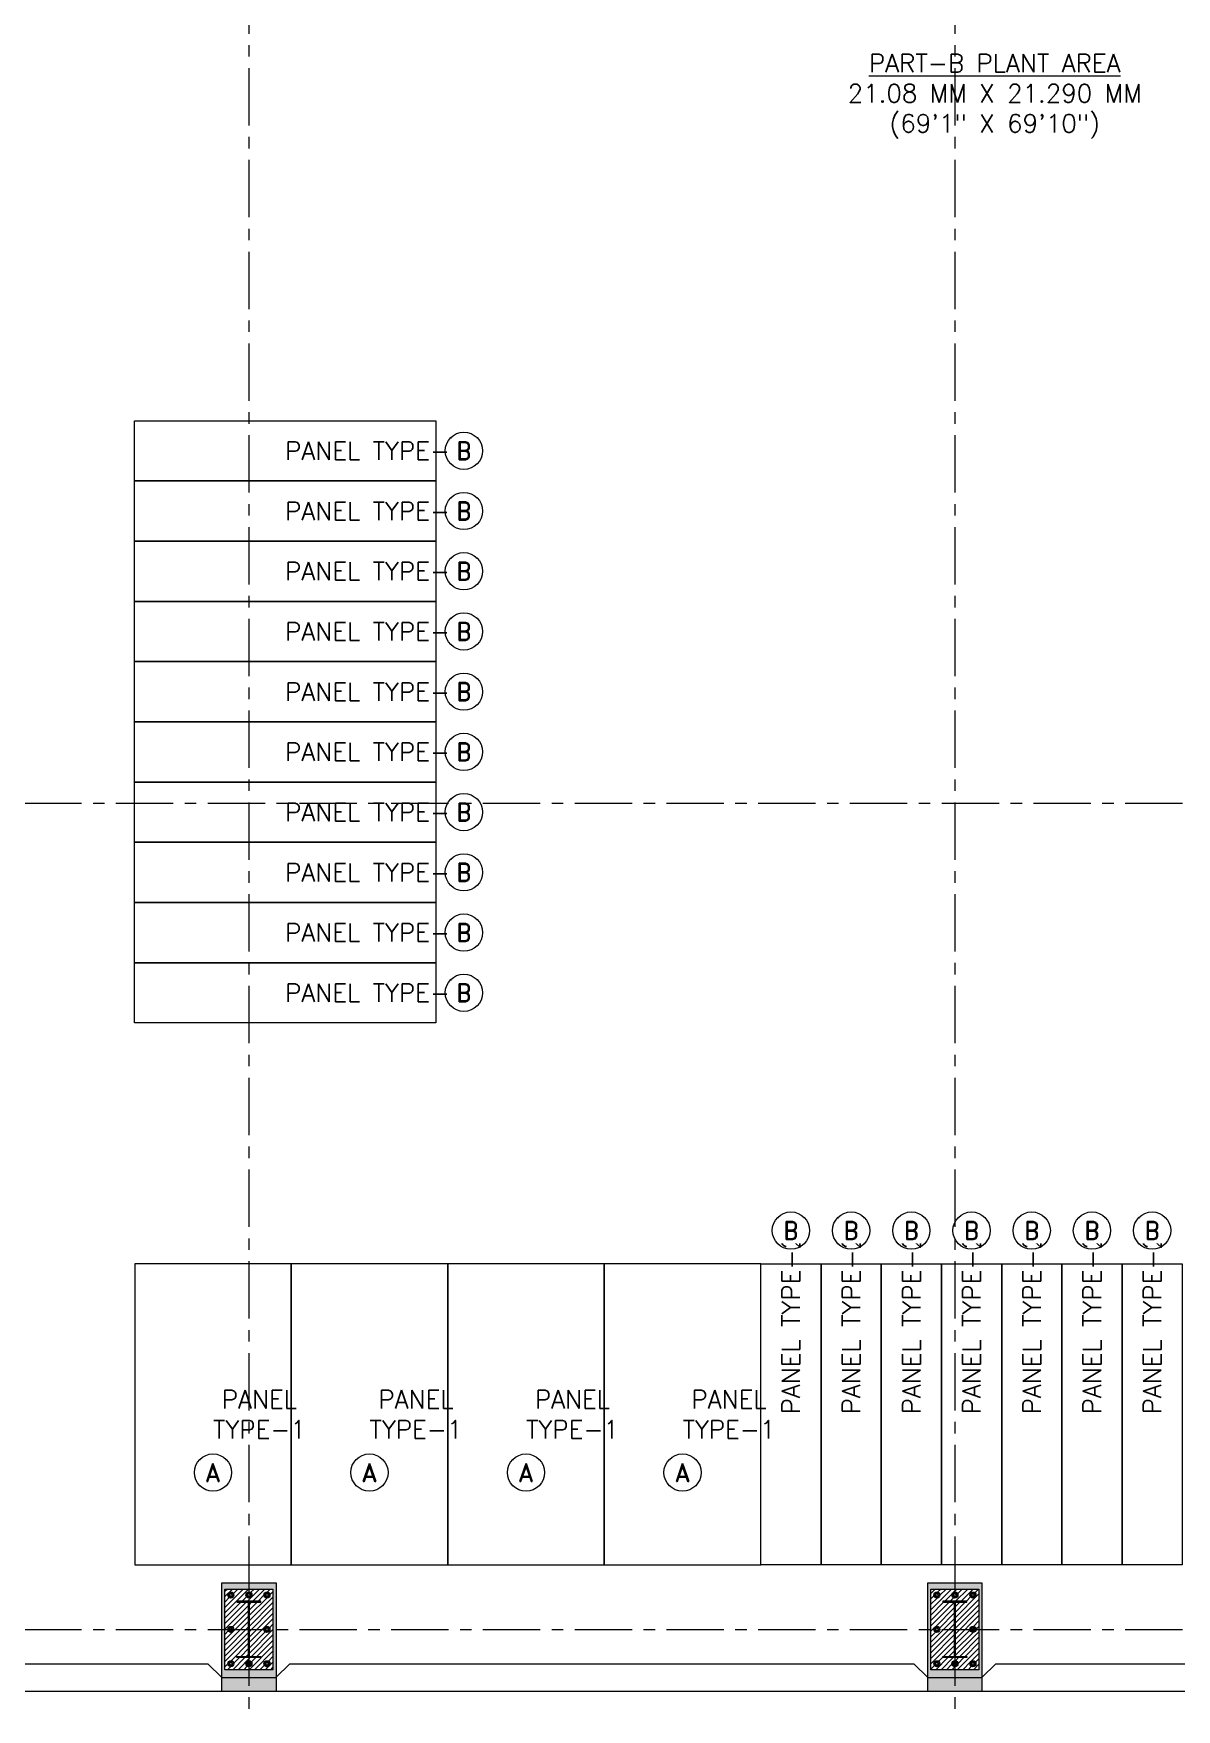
# Model space of a CAD drawing. Header units: millimetres. Extents: x 5227 to 261376, y 53707 to 123566.
# Drawn here: x 70425 to 79918, y 90789 to 104703 of the extents above; entities that cross this region are included whole.
import ezdxf

# ---------------------------------------------------------------- set-up
doc = ezdxf.new("R2010")
doc.units = ezdxf.units.MM
doc.linetypes.add('CENTERX2', pattern=[101.6, 63.5, -12.7, 12.7, -12.7])
doc.layers.get('0').update_dxf_attribs({"lineweight": 0})
for name, color, linetype, lineweight in [('PV_COLUMN_LINE', 4, 'Continuous', 0), ('PV_DIMENTION_SECOND_ROMANS', 7, 'Continuous', 0), ('PV_EXTRA_LINE', 252, 'Continuous', 0), ('PV_MASONRY', 10, 'Continuous', 0), ('PV_STEEL_I SECTION', 5, 'Continuous', 0), ('PV_STEEL_PLATE', 4, 'Continuous', 0), ('PV_TEXT_ROMAND', 1, 'Continuous', 0), ('PV_TEXT_ROMANS', 7, 'Continuous', 0)]:
    doc.layers.add(name, color=color, linetype=linetype, lineweight=lineweight)
doc.layers.add('PV_GRID_LINE', color=252, linetype='CENTERX2', lineweight=0, transparency=0.5)
doc.layers.add('PV_HATCH', color=252, linetype='Continuous', lineweight=0, transparency=0.5)
doc.styles.add('PV_ROMAND', font='romand.shx')
doc.styles.add('PV_ROMANS', font='romans.shx')

# ---------------------------------------------------------------- blocks, each defined once
blk = doc.blocks.new('PANEL TYPE-2 BLOCK')
at = {"color": 252}
blk.add_lwpolyline([(85528, 106076), (88028, 106076), (88028, 105576), (85528, 105576)], close=True, dxfattribs=at)
at = {"layer": 'PV_TEXT_ROMANS', "insert": (86778, 105901), "char_height": 150, "attachment_point": 1, "style": 'PV_ROMANS'}
blk.add_mtext('\\pxr0.05385,qc;PANEL TYPE-2', dxfattribs=at)
blk = doc.blocks.new('PANEL TYPE-1 BLOCK')
at = {"color": 252}
blk.add_lwpolyline([(142191, 110236), (143491, 110236), (143491, 112736), (142191, 112736)], close=True, dxfattribs=at)
at = {"layer": 'PV_TEXT_ROMANS', "insert": (142841, 111686), "char_height": 150, "attachment_point": 1, "style": 'PV_ROMANS'}
blk.add_mtext('\\pxr0.05385,qc;PANEL \\PTYPE-1', dxfattribs=at)
blk = doc.blocks.new('*U752')
at = {"layer": 'PV_EXTRA_LINE', "linetype": 'CENTERX2', "ltscale": 10}
blk.add_line((0, -300), (0, -33709), dxfattribs=at)
at = {"layer": 'PV_TEXT_ROMANS', "color": 7, "style": 'PV_ROMANS'}
blk.add_attdef('1', (-101, 132), '', height=200, dxfattribs=at)
blk = doc.blocks.new('*U753')
at = {"layer": 'PV_EXTRA_LINE', "linetype": 'CENTERX2', "ltscale": 10}
blk.add_line((0, -300), (0, -33709), dxfattribs=at)
at = {"layer": 'PV_TEXT_ROMANS', "color": 7, "style": 'PV_ROMANS'}
blk.add_attdef('1', (-101, 132), '', height=200, dxfattribs=at)
blk = doc.blocks.new('*U324')
at = {"layer": 'PV_EXTRA_LINE', "linetype": 'CENTERX2', "ltscale": 10}
blk.add_line((0, -300), (0, -47023), dxfattribs=at)
at = {"layer": 'PV_TEXT_ROMANS', "color": 7, "style": 'PV_ROMANS'}
blk.add_attdef('1', (-80, 132), '', height=200, dxfattribs=at)
blk = doc.blocks.new('*U323')
at = {"layer": 'PV_EXTRA_LINE', "linetype": 'CENTERX2', "ltscale": 10}
blk.add_line((0, -300), (0, -47023), dxfattribs=at)
at = {"layer": 'PV_TEXT_ROMANS', "color": 7, "style": 'PV_ROMANS'}
blk.add_attdef('1', (-80, 132), '', height=200, dxfattribs=at)
blk = doc.blocks.new('G$C8B689587')
at = {"color": 0}
blk.add_lwpolyline([(-18, -10), (0, -21), (18, -10), (18, 10), (0, 21), (-18, 10)], close=True, dxfattribs=at)
for radius in [25, 12]:
    blk.add_circle((0, 0), radius, dxfattribs=at)
at = {"color": 8}
blk.add_circle((0, 0), 18, dxfattribs=at)
blk.add_arc((0, 0), 10.7, 260.6127, 197.7322, dxfattribs=at)
blk = doc.blocks.new('TYP. BASE PLATE2')
at = {"layer": 'PV_HATCH'}
h = blk.add_hatch(dxfattribs=at)
h.set_pattern_fill('ANSI31', color=252, scale=10)
h.paths.add_polyline_path([(21464, 21026), (21464, 20356), (21864, 20356), (21864, 21026)])
h.paths.add_polyline_path([(21839, 20976, 1), (21789, 20976, 1)], flags=16)
h.paths.add_polyline_path([(21689, 20976, 1), (21639, 20976, 1)], flags=16)
h.paths.add_polyline_path([(21539, 20976, 1), (21489, 20976, 1)], flags=16)
h.paths.add_polyline_path([(21539, 20691, 1), (21489, 20691, 1)], flags=16)
h.paths.add_polyline_path([(21839, 20691, 1), (21789, 20691, 1)], flags=16)
h.paths.add_polyline_path([(21839, 20406, 1), (21789, 20406, 1)], flags=16)
h.paths.add_polyline_path([(21689, 20406, 1), (21639, 20406, 1)], flags=16)
h.paths.add_polyline_path([(21539, 20406, 1), (21489, 20406, 1)], flags=16)
h.paths.add_polyline_path([(21564, 20916), (21564, 20926), (21764, 20926), (21764, 20916), (21667, 20916), (21667, 20466), (21764, 20466), (21764, 20456), (21564, 20456), (21564, 20466), (21662, 20466), (21662, 20916)], flags=16)
h.paths.add_polyline_path([(21805, 20961), (21796, 20966), (21796, 20976), (21796, 20987), (21805, 20992), (21814, 20997), (21823, 20992), (21832, 20987), (21832, 20976), (21832, 20966), (21823, 20961), (21814, 20955)], flags=0)
h.paths.add_polyline_path([(21655, 20961), (21646, 20966), (21646, 20976), (21646, 20987), (21655, 20992), (21664, 20997), (21673, 20992), (21682, 20987), (21682, 20976), (21682, 20966), (21673, 20961), (21664, 20955)], flags=0)
h.paths.add_polyline_path([(21505, 20961), (21496, 20966), (21496, 20976), (21496, 20987), (21505, 20992), (21514, 20997), (21523, 20992), (21532, 20987), (21532, 20976), (21532, 20966), (21523, 20961), (21514, 20955)], flags=0)
h.paths.add_polyline_path([(21505, 20676), (21496, 20681), (21496, 20691), (21496, 20702), (21505, 20707), (21514, 20712), (21523, 20707), (21532, 20702), (21532, 20691), (21532, 20681), (21523, 20676), (21514, 20670)], flags=0)
h.paths.add_polyline_path([(21805, 20676), (21796, 20681), (21796, 20691), (21796, 20702), (21805, 20707), (21814, 20712), (21823, 20707), (21832, 20702), (21832, 20691), (21832, 20681), (21823, 20676), (21814, 20670)], flags=0)
h.paths.add_polyline_path([(21805, 20391), (21796, 20396), (21796, 20406), (21796, 20417), (21805, 20422), (21814, 20427), (21823, 20422), (21832, 20417), (21832, 20406), (21832, 20396), (21823, 20391), (21814, 20385)], flags=0)
h.paths.add_polyline_path([(21655, 20391), (21646, 20396), (21646, 20406), (21646, 20417), (21655, 20422), (21664, 20427), (21673, 20422), (21682, 20417), (21682, 20406), (21682, 20396), (21673, 20391), (21664, 20385)], flags=0)
h.paths.add_polyline_path([(21505, 20391), (21496, 20396), (21496, 20406), (21496, 20417), (21505, 20422), (21514, 20427), (21523, 20422), (21532, 20417), (21532, 20406), (21532, 20396), (21523, 20391), (21514, 20385)], flags=0)
at = {"layer": 'PV_STEEL_I SECTION'}
for points in [[(21564, 20926), (21764, 20926), (21764, 20916), (21564, 20916)], [(21662, 20916), (21667, 20916), (21667, 20466), (21662, 20466)], [(21564, 20456), (21764, 20456), (21764, 20466), (21564, 20466)]]:
    blk.add_lwpolyline(points, close=True, dxfattribs=at)
at = {"layer": 'PV_STEEL_PLATE'}
blk.add_lwpolyline([(21464, 21026), (21864, 21026), (21864, 20356), (21464, 20356)], close=True, dxfattribs=at)
for p in [(21514, 20976), (21664, 20976), (21814, 20976), (21514, 20691), (21814, 20691), (21514, 20406), (21664, 20406), (21814, 20406)]:
    blk.add_blockref('G$C8B689587', p)
blk = doc.blocks.new('195TH21M6M')
at = {"layer": 'PV_HATCH'}
h = blk.add_hatch(color=252, dxfattribs=at)
h.dxf.hatch_style = 1
h.paths.add_polyline_path([(21439, 21436), (21439, 20536), (21889, 20536), (21889, 21436)])
h.paths.add_polyline_path([(21864, 21256), (21864, 20586), (21464, 20586), (21464, 21256)], flags=16)
h.paths.add_polyline_path([(21539, 20636, 1), (21489, 20636, 1)], flags=0)
h.paths.add_polyline_path([(21505, 20621), (21496, 20626), (21496, 20636), (21496, 20647), (21505, 20652), (21514, 20657), (21523, 20652), (21532, 20647), (21532, 20636), (21532, 20626), (21523, 20621), (21514, 20615)], flags=0)
h.paths.add_polyline_path([(21689, 20636, 1), (21639, 20636, 1)], flags=0)
h.paths.add_polyline_path([(21655, 20621), (21646, 20626), (21646, 20636), (21646, 20647), (21655, 20652), (21664, 20657), (21673, 20652), (21682, 20647), (21682, 20636), (21682, 20626), (21673, 20621), (21664, 20615)], flags=0)
h.paths.add_polyline_path([(21839, 20636, 1), (21789, 20636, 1)], flags=0)
h.paths.add_polyline_path([(21805, 20621), (21796, 20626), (21796, 20636), (21796, 20647), (21805, 20652), (21814, 20657), (21823, 20652), (21832, 20647), (21832, 20636), (21832, 20626), (21823, 20621), (21814, 20615)], flags=0)
h.paths.add_polyline_path([(21839, 20921, 1), (21789, 20921, 1)], flags=0)
h.paths.add_polyline_path([(21805, 20906), (21796, 20911), (21796, 20921), (21796, 20932), (21805, 20937), (21814, 20942), (21823, 20937), (21832, 20932), (21832, 20921), (21832, 20911), (21823, 20906), (21814, 20900)], flags=0)
h.paths.add_polyline_path([(21539, 20921, 1), (21489, 20921, 1)], flags=0)
h.paths.add_polyline_path([(21505, 20906), (21496, 20911), (21496, 20921), (21496, 20932), (21505, 20937), (21514, 20942), (21523, 20937), (21532, 20932), (21532, 20921), (21532, 20911), (21523, 20906), (21514, 20900)], flags=0)
h.paths.add_polyline_path([(21539, 21206, 1), (21489, 21206, 1)], flags=0)
h.paths.add_polyline_path([(21505, 21191), (21496, 21196), (21496, 21206), (21496, 21217), (21505, 21222), (21514, 21227), (21523, 21222), (21532, 21217), (21532, 21206), (21532, 21196), (21523, 21191), (21514, 21185)], flags=0)
h.paths.add_polyline_path([(21689, 21206, 1), (21639, 21206, 1)], flags=0)
h.paths.add_polyline_path([(21655, 21191), (21646, 21196), (21646, 21206), (21646, 21217), (21655, 21222), (21664, 21227), (21673, 21222), (21682, 21217), (21682, 21206), (21682, 21196), (21673, 21191), (21664, 21185)], flags=0)
h.paths.add_polyline_path([(21839, 21206, 1), (21789, 21206, 1)], flags=0)
h.paths.add_polyline_path([(21805, 21191), (21796, 21196), (21796, 21206), (21796, 21217), (21805, 21222), (21814, 21227), (21823, 21222), (21832, 21217), (21832, 21206), (21832, 21196), (21823, 21191), (21814, 21185)], flags=0)
h.paths.add_polyline_path([(21662, 20696), (21662, 21146), (21564, 21146), (21564, 21156), (21764, 21156), (21764, 21146), (21667, 21146), (21667, 20696), (21764, 20696), (21764, 20686), (21564, 20686), (21564, 20696)], flags=0)
at = {"layer": 'PV_COLUMN_LINE'}
blk.add_lwpolyline([(21439, 21436), (21889, 21436), (21889, 20536), (21439, 20536)], close=True, dxfattribs=at)
at = {"layer": 'PV_DIMENTION_SECOND_ROMANS'}
blk.add_blockref('TYP. BASE PLATE2', (0, 230), dxfattribs=at)
blk = doc.blocks.new('OUTER PLOT LINE')
at = {"color": 5}
blk.add_lwpolyline([(15164, 22387), (47530, 21281), (47530, -610), (14315, -610), (15164, 22387)], dxfattribs=at)

msp = doc.modelspace()

# ---------------------------------------------------------------- block references
at = {"layer": 'PV_DIMENTION_SECOND_ROMANS'}
for name, p in [('PANEL TYPE-2 BLOCK', (-14263.1, -4587.9)), ('PANEL TYPE-2 BLOCK', (-14263.1, -5087.9)), ('PANEL TYPE-2 BLOCK', (-14263.1, -5587.9)), ('PANEL TYPE-2 BLOCK', (-14263.1, -6087.9)), ('PANEL TYPE-2 BLOCK', (-14263.1, -6587.9)), ('PANEL TYPE-2 BLOCK', (-14263.1, -7087.9)), ('PANEL TYPE-2 BLOCK', (-14263.1, -7587.9)), ('PANEL TYPE-2 BLOCK', (-14263.1, -8087.9)), ('PANEL TYPE-2 BLOCK', (-14263.1, -8587.9)), ('PANEL TYPE-2 BLOCK', (-14263.1, -9087.9)), ('PANEL TYPE-1 BLOCK', (-70925.4, -18247.6)), ('PANEL TYPE-1 BLOCK', (-69625.4, -18247.6)), ('PANEL TYPE-1 BLOCK', (-68325.4, -18247.6)), ('PANEL TYPE-1 BLOCK', (-67025.4, -18247.6))]:
    msp.add_blockref(name, p, dxfattribs=at)
for name, p, rotation in [('PANEL TYPE-2 BLOCK', (182541.7, 6460.1), 90), ('PANEL TYPE-2 BLOCK', (183041.7, 6460.1), 90), ('PANEL TYPE-2 BLOCK', (183541.7, 6460.1), 90), ('PANEL TYPE-2 BLOCK', (184041.7, 6460.1), 90), ('PANEL TYPE-2 BLOCK', (184541.7, 6460.1), 90), ('PANEL TYPE-2 BLOCK', (185041.7, 6460.1), 90), ('PANEL TYPE-2 BLOCK', (185541.7, 6460.1), 90), ('195TH21M6M', (93877.9, 112374.7), 180), ('195TH21M6M', (99741.3, 112374.7), 180)]:
    msp.add_blockref(name, p, dxfattribs=dict(at, rotation=rotation))
at = {"layer": 'PV_GRID_LINE', "linetype": 'ByBlock', "lineweight": 0, "xscale": -0.75, "yscale": 0.75, "zscale": 0.75, "rotation": 89.99999999951409}
msp.add_blockref('*U323', (53358.8, 91453.5), dxfattribs=at)

# ---------------------------------------------------------------- texts
at = {"layer": 'PV_TEXT_ROMANS', "insert": (77186.8, 104531.4), "char_height": 150, "attachment_point": 1, "style": 'PV_ROMANS'}
msp.add_mtext('\\pxr0.05385,qc;{\\LPART-B PLANT AREA\\P}21.08 MM X 21.290 MM\\P(69\'1" X 69\'10")', dxfattribs=at)

# ---------------------------------------------------------------- next in the draw order: texts
at = {"layer": 'PV_TEXT_ROMAND', "char_height": 150, "attachment_point": 5, "style": 'PV_ROMAND', "bg_fill": 3, "box_fill_scale": 1.2, "bg_fill_color": 1, "bg_fill_transparency": 0}
for s, insert in [('B', (73999.3, 101238.5)), ('B', (73999.3, 100738.5)), ('B', (73999.3, 100238.5)), ('B', (73999.3, 99738.5)), ('B', (73999.3, 99238.5)), ('B', (73999.3, 98738.5)), ('B', (73999.3, 98238.5)), ('B', (73999.3, 97738.5)), ('B', (73999.3, 97238.5)), ('B', (73999.3, 96738.5)), ('B', (76715.3, 94764.5)), ('B', (77215.3, 94764.5)), ('B', (77715.3, 94764.5)), ('B', (78215.3, 94764.5)), ('B', (78715.3, 94764.5)), ('B', (79215.3, 94764.5)), ('B', (79715.3, 94764.5)), ('A', (71915.3, 92755.6)), ('A', (73215.3, 92755.6)), ('A', (74515.3, 92755.6)), ('A', (75815.3, 92755.6))]:
    msp.add_mtext(s, dxfattribs=dict(at, insert=insert))

# ---------------------------------------------------------------- next in the draw order: linework, layer by layer
at = {"layer": 'PV_MASONRY'}
for points in [[(88363.6, 112688.5), (88363.6, 90938.5), (56063.6, 90938.5)], [(67290.3, 91168.5), (71873.6, 91168.5), (71988.6, 91053.5), (72438.6, 91053.5), (72553.6, 91168.5), (77736.9, 91168.5), (77851.9, 91053.5), (78301.9, 91053.5), (78416.9, 91168.5), (83000.3, 91168.5), (83115.3, 91053.5), (83565.3, 91053.5), (83680.3, 91168.5), (87648.6, 91168.5), (87763.6, 91053.5), (88248.6, 91053.5), (88248.6, 91838.5), (88133.6, 91953.5), (88133.6, 97973.5), (88248.6, 98088.5), (88248.6, 98538.5), (88133.6, 98653.5), (88133.6, 104973.5)]]:
    msp.add_lwpolyline(points, dxfattribs=at)
at = {"layer": 'PV_TEXT_ROMAND'}
for centre in [(73999.3, 101238.5), (73999.3, 100738.5), (73999.3, 100238.5), (73999.3, 99738.5), (73999.3, 99238.5), (73999.3, 98738.5), (73999.3, 98238.5), (73999.3, 97738.5), (73999.3, 97238.5), (73999.3, 96738.5), (76715.3, 94764.5), (77215.3, 94764.5), (77715.3, 94764.5), (78215.3, 94764.5), (78715.3, 94764.5), (79215.3, 94764.5), (79715.3, 94764.5), (71915.3, 92755.6), (73215.3, 92755.6), (74515.3, 92755.6), (75815.3, 92755.6)]:
    msp.add_circle(centre, 154.7, dxfattribs=at)

# ---------------------------------------------------------------- next in the draw order: block references
at = {"layer": 'PV_DIMENTION_SECOND_ROMANS'}
msp.add_blockref('OUTER PLOT LINE', (40945.5, 91548.9), dxfattribs=at)
at = {"layer": 'PV_GRID_LINE', "linetype": 'ByBlock', "lineweight": 0, "xscale": 0.75, "yscale": 0.75, "zscale": 0.75}
for name, p in [('*U752', (72213.6, 116070.5)), ('*U753', (78076.9, 116070.5))]:
    msp.add_blockref(name, p, dxfattribs=at)
at = {"layer": 'PV_GRID_LINE', "linetype": 'ByBlock', "lineweight": 0, "xscale": -0.75, "yscale": 0.75, "zscale": 0.75, "rotation": 89.99999999951409}
msp.add_blockref('*U324', (53358.8, 98313.5), dxfattribs=at)

doc.saveas('drawing.dxf')
